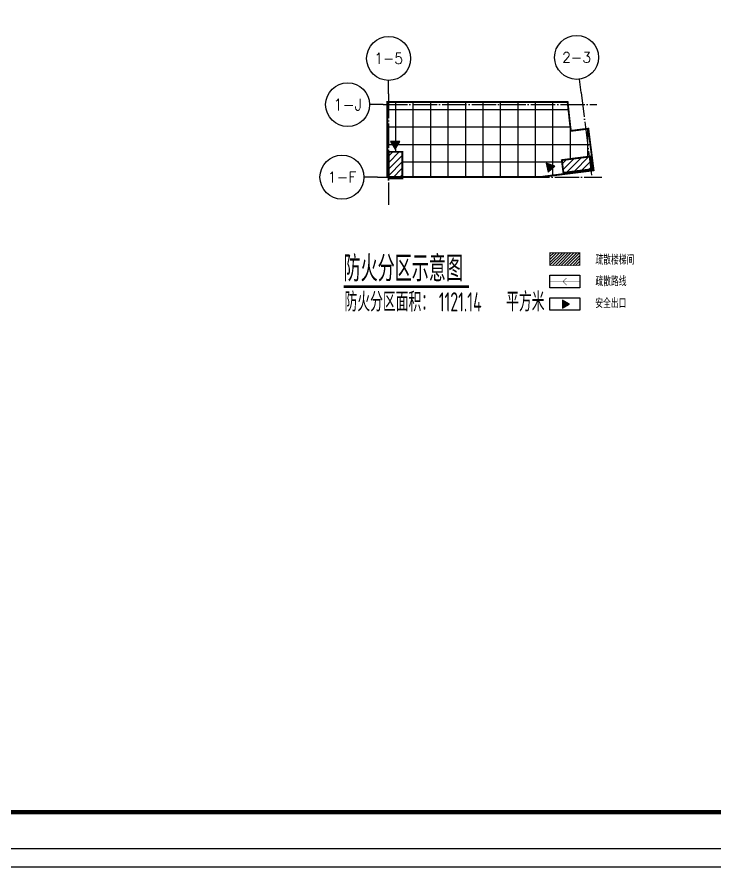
# Model space of a CAD drawing. Header units: millimetres. Extents: x -1048436 to -185795, y -983427 to 400387.
# Drawn here: x -668953 to -640386, y -85410 to -50593 of the extents above; entities that cross this region are included whole.
import ezdxf
from ezdxf.enums import TextEntityAlignment as Align

# ---------------------------------------------------------------- set-up
doc = ezdxf.new("R2010")
doc.units = ezdxf.units.MM
doc.header["$LTSCALE"] = 500
for name, pattern in [('A-FP_05$0$pln_L5$0$Col_L4$0$PHANTOM', [63.5, 31.75, -6.35, 6.35, -6.35, 6.35, -6.35]), ('DASH', [0.35, 0.25, -0.1]), ('DOTE', [2.42, 2, -0.2, 0.02, -0.2]), ('HIDDEN', [0.375, 0.25, -0.125])]:
    doc.linetypes.add(name, pattern=pattern)
for name, color, linetype in [('C-SHET-TTLB', 11, 'Continuous'), ('PUB_TEXT', 7, 'Continuous'), ('建-填充', 9, 'Continuous'), ('建-文字', 4, 'Continuous'), ('建-符号', 13, 'Continuous'), ('建-符号-箭头', 13, 'Continuous'), ('建-轴线', 16, 'DOTE'), ('建-防火分区', 123, 'Continuous')]:
    doc.layers.add(name, color=color, linetype=linetype)
doc.styles.add('_TCH_AXIS', font='COMPLEX', dxfattribs={"bigfont": 'GBCBIG'})
doc.styles.add('ECADI', font='hzs.shx', dxfattribs={"width": 0.7, "bigfont": 'hztxt.shx'})
doc.styles.add('XD2008', font='xd-hzs.shx', dxfattribs={"width": 0.7, "bigfont": 'xd-hztxt.shx'})
pattern_1 = [(45, (372394.81, 496263.32), (-132.582575, 132.582575), [])]

# ---------------------------------------------------------------- blocks, each defined once
blk = doc.blocks.new('三角')
at = {"layer": '建-符号'}
h = blk.add_hatch(color=256, dxfattribs=at)
h.dxf.hatch_style = 1
h.paths.add_polyline_path([(-500, -866), (500, -866), (0, 0)])
blk.add_lwpolyline([(500, -866), (0, 0), (-500, -866)], close=True, dxfattribs=at)
blk = doc.blocks.new('集团图框A0')
at = {"layer": 'C-SHET-TTLB'}
for points in [[(1015.73, -1212.37), (1015.73, -2063.37), (-183.27, -2063.37), (-183.27, -1212.37)], [(1010.73, -1217.37), (1010.73, -2058.37), (-178.27, -2058.37), (-178.27, -1217.37)]]:
    blk.add_lwpolyline(points, close=True, dxfattribs=at)
at = {"layer": 'C-SHET-TTLB', "const_width": 1.2}
blk.add_lwpolyline([(-159.87, -1227.37), (1000.73, -1227.37), (1000.73, -2048.37), (-159.87, -2048.37)], close=True, dxfattribs=at)
at = {"color": 2, "style": 'ECADI', "width": 0.7}
for tag, p in [('序号1', (929.61, -1745.73)), ('记要1', (957.8, -1745.75)), ('日期1', (993.15, -1745.56)), ('序号2', (929.61, -1751.61)), ('记要2', (957.8, -1751.63)), ('日期2', (993.15, -1751.44)), ('序号3', (929.61, -1757.47)), ('记要3', (957.8, -1757.49)), ('日期3', (993.15, -1757.31)), ('序号4', (929.61, -1763.36)), ('记要4', (957.8, -1763.38)), ('日期4', (993.15, -1763.19)), ('合作设计单位', (962.41, -1906.6)), ('审定人', (961.73, -1925.59)), ('审核人', (961.73, -1935.07)), ('设计总负责人', (961.73, -1944.83)), ('专业负责人', (961.73, -1955.56)), ('校对人', (961.73, -1965.81)), ('设计人', (961.73, -1975.68)), ('建设单位上', (964.26, -1983.78)), ('建设单位中', (964.26, -1987.74)), ('建设单位下', (964.26, -1991.58)), ('项目名称上', (964.24, -1996.15)), ('项目名称中', (964.24, -2000.23)), ('项目名称下', (964.24, -2004.18)), ('子项', (963.47, -2010.78)), ('图名上', (964.36, -2017.44)), ('图名中', (964.36, -2021.34)), ('图名下', (964.36, -2025.46)), ('工程编号', (946.99, -2031.42)), ('阶段', (983.81, -2031.45)), ('比例', (945.85, -2038.04)), ('专业', (983.61, -2037.82)), ('日期', (945.99, -2044.58)), ('图别、图号', (985.93, -2044.68))]:
    blk.add_attdef(tag, text='', height=3.5, dxfattribs=at).set_placement(p, align=Align.MIDDLE)
blk = doc.blocks.new('A0')
blk.add_blockref('集团图框A0', (-1070456.26, -656962.74))

msp = doc.modelspace()

# ---------------------------------------------------------------- hatches: boundary and pattern name
at = {"layer": '建-填充', "linetype": 'A-FP_05$0$pln_L5$0$Col_L4$0$PHANTOM'}
h = msp.add_hatch(dxfattribs=at)
h.set_pattern_fill('NET', color=256, scale=225)
h.set_pattern_definition([(0, (372394.8, 50628.7), (0, 714.375), []), (90, (372394.8, 50628.7), (-714.375, 4e-14), [])])
h.paths.add_polyline_path([(-646418.2, -54072.5), (-646316.5, -55004.5), (-646284.3, -55258.2), (-645569.7, -55167.3), (-645352.7, -56873.1), (-647543.6, -57149.5), (-653795.4, -57149.5), (-653795.4, -54072.5)])
h.paths.add_polyline_path([(-653739.4, -56119.2), (-653184.4, -56119.2), (-653184.4, -57199.2), (-653739.4, -57199.2)])
h.paths.add_polyline_path([(-646455, -56429.6), (-645489.2, -56306.8), (-645422.8, -56827.6), (-646589.5, -56976), (-646655.8, -56455.2)], flags=16)
at = {"layer": '建-填充'}
h = msp.add_hatch(dxfattribs=at)
h.set_pattern_fill('普通砖', color=256, scale=75)
h.set_pattern_definition(pattern_1)
h.paths.add_polyline_path([(-653739.4, -56119.2), (-653184.4, -56119.2), (-653184.4, -57199.2), (-653739.4, -57199.2)])
h = msp.add_hatch(dxfattribs=at)
h.set_pattern_fill('普通砖', color=256, scale=75)
h.set_pattern_definition(pattern_1)
h.paths.add_polyline_path([(-646455, -56429.6), (-645489.2, -56306.8), (-645422.8, -56827.6), (-646589.5, -56976), (-646655.8, -56455.2)])
h = msp.add_hatch(dxfattribs=at)
h.set_pattern_fill('普通砖', color=256, scale=33.333333)
h.set_pattern_definition([(45, (-682148.5, -91641.18), (-58.92559, 58.92559), [])])
h.paths.add_polyline_path([(-647143.3, -60251.6), (-645918.3, -60251.6), (-645918.3, -60768.3), (-647143.3, -60768.3)])

# ---------------------------------------------------------------- linework, layer by layer
at = {"layer": '建-符号'}
for p, q in [((-653742.9, -53739.8), (-653742.9, -53192.1)), ((-645868.1, -53684.7), (-645937.2, -53141.3)), ((-653973.1, -54184.2), (-654520.8, -54184.2)), ((-654205.3, -57154.2), (-654753, -57154.2))]:
    msp.add_line(p, q, dxfattribs=at)
at = {"layer": '建-符号', "const_width": 105}
msp.add_lwpolyline([(-655588.7, -61635.5), (-650447.9, -61635.5)], dxfattribs=at)
at = {"layer": '建-符号'}
for centre in [(-653742.9, -52292.1), (-646050.7, -52248.5), (-655420.8, -54184.2), (-655653, -57154.2)]:
    msp.add_circle(centre, 900, dxfattribs=at)
at = {"layer": '建-符号-箭头', "linetype": 'HIDDEN', "const_width": 20}
for points in [[(-646459.4, -61575.1), (-646604.4, -61430), (-646459.4, -61285)], [(-647143.3, -61430), (-645918.3, -61430)]]:
    msp.add_lwpolyline(points, dxfattribs=at)
at = {"layer": '建-轴线'}
for points in [[(-653742.9, -53739.8), (-653742.9, -58292.4)], [(-645868.1, -53684.7), (-645426.8, -57154.2)], [(-653973.1, -54184.2), (-645225.1, -54184.2)], [(-654205.3, -57154.2), (-645016.7, -57154.2)]]:
    msp.add_lwpolyline(points, dxfattribs=at)
at = {"layer": '建-防火分区', "linetype": 'DASH', "const_width": 75}
msp.add_lwpolyline([(-646418.2, -54072.5), (-646316.5, -55004.5), (-646284.3, -55258.2), (-645569.7, -55167.3), (-645352.7, -56873.1), (-647543.6, -57149.5), (-653795.4, -57149.5), (-653795.4, -54072.5), (-646418.2, -54072.5)], dxfattribs=at)
at = {"layer": '建-防火分区'}
for points, const_width in [([(-653739.4, -56119.2), (-653184.4, -56119.2), (-653184.4, -57199.2), (-653739.4, -57199.2)], 75), ([(-646455, -56429.6), (-645489.2, -56306.8), (-645422.8, -56827.6), (-646589.5, -56976), (-646655.8, -56455.2)], 75), ([(-647143.3, -60251.6), (-645918.3, -60251.6), (-645918.3, -60768.3), (-647143.3, -60768.3)], 33.3)]:
    msp.add_lwpolyline(points, close=True, dxfattribs=dict(at, const_width=const_width))
for points in [[(-647143.3, -61171.7), (-645918.3, -61171.7), (-645918.3, -61688.4), (-647143.3, -61688.4)], [(-647143.3, -62091.7), (-645918.3, -62091.7), (-645918.3, -62608.4), (-647143.3, -62608.4)]]:
    msp.add_lwpolyline(points, close=True, dxfattribs=at)

# ---------------------------------------------------------------- block references
at = {"xscale": 150, "yscale": 150, "zscale": 150}
msp.add_blockref('A0', (159799713.8, 98768506.5), dxfattribs=at)
at = {"layer": '建-符号'}
for p, xscale, yscale, zscale, rotation in [((-653478.8, -56012.1), 0.375, 0.375, 0.375, 180), ((-646936.4, -56703.8), 0.3749999999999997, 0.3749999999999997, 0.3749999999999997, 281.3199934078918)]:
    msp.add_blockref('三角', p, dxfattribs=dict(at, xscale=xscale, yscale=yscale, zscale=zscale, rotation=rotation))
at = {"layer": '建-符号-箭头', "xscale": 0.3333333333333333, "yscale": 0.3333333333333333, "zscale": 0.3333333333333333, "rotation": 270}
msp.add_blockref('三角', (-646343.9, -62354.3), dxfattribs=at)

# ---------------------------------------------------------------- texts
at = {"layer": 'PUB_TEXT', "style": 'XD2008', "width": 0.7}
msp.add_text('防火分区示意图', height=1050, dxfattribs=at).set_placement((-655588.7, -61425.5))
at = {"layer": '建-文字', "style": '_TCH_AXIS'}
for s, height, p, p2 in [('1-5', 449.44, (-654331.5, -52516.8), (-653154.4, -52516.8)), ('2-3', 416.24, (-646645.3, -52456.6), (-645456.1, -52456.6)), ('1-J', 471.82, (-656005, -54420.1), (-654836.7, -54420.1)), ('1-F', 435.59, (-656244.2, -57372), (-655061.9, -57372))]:
    msp.add_text(s, height=height, dxfattribs=at).set_placement(p, p2, align=Align.FIT)
at = {"layer": '建-文字', "style": 'XD2008', "width": 0.7}
for s, height, p in [('疏散楼梯间', 350, (-645277.9, -60732.7)), ('疏散路线', 350, (-645280.4, -61613.8)), ('防火分区面积：', 787.5, (-655548.1, -62656.3)), ('1121.14', 787.5, (-651689.3, -62656.3)), ('平方米', 787.5, (-648933.1, -62656.3)), ('安全出口', 350, (-645287, -62513.8))]:
    msp.add_text(s, height=height, dxfattribs=at).set_placement(p)

doc.saveas('drawing.dxf')
